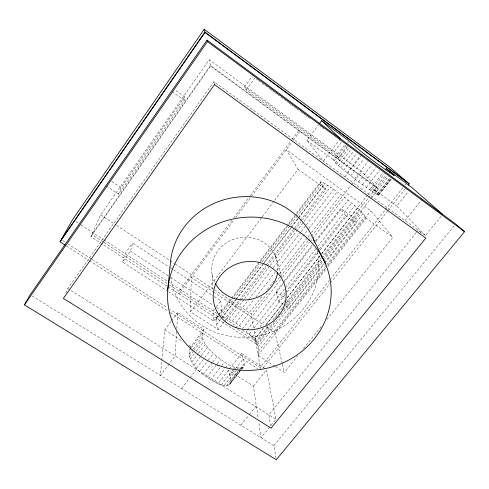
<?xml version="1.0" encoding="UTF-8"?>
<svg xmlns="http://www.w3.org/2000/svg" width="489" height="489" viewBox="0 0 489 489"><rect width="100%" height="100%" fill="white"/><g stroke="black" fill="none" stroke-linecap="round" stroke-linejoin="round"><path stroke-width="0.37" stroke-dasharray="2.44 1.83" d="M224.268 321.823L218.228 329.684L190.569 311.811L191.23 277.3L212.886 291.536M241.688 369.329C246.798 365.197 242.886 358.504 241.474 353.553L217.892 383.743C205.936 377.367 185.747 365.014 189.995 348.889M176.627 331.615L175.166 355.992L160.404 375.405L161.792 360.998M176.81 328.571L177.77 312.575L203.907 329.39C198.485 340.515 209.488 349.971 216.902 356.628C224.31 361.707 234.072 370.894 243.565 366.952M217.892 383.743C221.609 385.032 226.517 387.099 229.983 384.207C232.324 379.849 229.274 374.678 228.387 370.277L253.412 386.169L258.259 419.03M161.865 360.24L164.787 329.898L171.052 321.536M274.928 366.328L257.929 355.338C260.576 345.399 252.892 337.312 246.224 331.175M106.413 186.046L118.509 194.145L184.286 100.276L184.701 96.834L174.775 89.731M218.228 329.684L216.645 324.458L215.949 319.873L216.162 318.29L217 317.184L218.436 316.579M168.143 291.56L122.647 262.073L130.465 251.193L132.617 243.002L170.3 267.734M122.647 262.073L125.05 253.559L132.617 243.002M190.215 348.284L190.881 346.463L203.907 329.39M118.509 194.145L121.113 187.678L184.701 96.834M65.734 293.125L67.794 288.51L213.876 81.571L425.454 235.515L442.655 214.365M166.786 285.986L90.923 236.7L100.667 214.879L209.213 59.713L361.671 171.566L376.799 187.263L322.728 256.199M90.923 236.7L210.582 66.113L209.213 59.713M347.337 146.101L338.51 157.654L246.205 90.031L244.494 86.944L252.495 75.789M246.205 90.031L254.958 77.843M231.933 220.264L179.047 291.285L178.895 293.852L233.993 219.916M233.754 217.819L249.708 196.389M250.166 195.777L291.652 140.068M292.104 139.457L298.944 130.27L299.898 131.48L292.196 141.816M235.814 217.471L250.826 197.33M251.279 196.719L291.744 142.421M326.896 319.476L392.826 237.361L366.127 218.173L363.174 213.43L360.038 210.117L344.653 197.226L330.503 187.03L321.456 181.859L320.307 182.042L320.711 182.88L326.016 189.353L302.789 219.598M171.505 320.937L177.77 312.575M340.338 138.687L323.26 161.156L306.878 140.349L318.498 124.848M190.569 311.811L261.756 217.385M262.22 216.774L274.158 200.936M274.616 200.325L298.039 169.255L286.309 149.713L370.79 210.735L392.826 237.361M214.451 309.14L213.1 310.912L213.644 321.047L168.784 291.976M216.254 306.768L220.759 300.857L213.736 296.242M338.51 157.654L333.779 152.409L341.848 141.81M391.389 179.127L378.737 195.197L372.606 191.859L358.59 181.914L338.412 165.765L335.46 162.892L333.382 159.714L344.934 144.573M189.555 350.1L190.918 348.315M191.376 347.716L202.746 332.82M333.975 160.96L345.79 145.484M347.612 143.1L348.516 141.914M213.644 321.047L218.039 315.295M218.479 314.72L221.554 310.698L220.759 300.857M216.162 318.29L218.387 315.368M218.852 314.763L320.558 181.7M189.035 354.415L192.727 349.592M193.186 348.987L202.403 336.927M335.46 162.892L347.917 146.602M215.949 319.873L321.456 181.859M189.316 356.597L193.491 351.145M193.956 350.54L202.758 339.03M336.621 164.102L349.152 147.721M220.411 316.487L233.406 299.512M233.87 298.907L260.319 264.347M262.171 261.927L296.511 217.061M296.976 216.456L322.96 182.501M216.645 324.458L220.82 319.005M221.285 318.4L235.203 300.234M235.667 299.629L290.417 228.167M290.882 227.562L322.899 185.771M190.239 359.146L195.649 352.092M196.095 351.505L203.76 341.505M338.412 165.765L351.108 149.2M221.639 316.695L222.868 316.903L235.863 299.94M236.328 299.335L262.795 264.8M263.259 264.188L291.12 227.837M291.585 227.232L298.082 218.748M298.547 218.143L325.014 183.607M191.786 361.988L198.131 353.73M198.583 353.137L205.374 344.287M222.868 316.903L225.722 317.807L238.742 300.845M239.207 300.24L265.71 265.704M266.175 265.099L300.118 220.875M300.582 220.27L327.551 185.129M340.796 167.849L353.565 151.211M224.732 321.218L240.533 300.649M240.998 300.044L266.548 266.78M267.012 266.175L294.421 230.484M294.885 229.879L300.931 222.018M225.722 317.807L228.895 319.17L244.207 299.256M244.671 298.657L269.726 266.071M270.191 265.472L330.503 187.03M193.919 365.038L200.747 356.163M201.199 355.57L207.574 347.282M343.706 170.282L356.542 153.583M228.895 319.17L232.299 320.943L248.589 299.8M249.054 299.195L272.795 268.388M273.265 267.783L300.729 232.147M301.193 231.541L305.851 225.496M306.316 224.897L333.779 189.255M196.566 368.199L204.341 358.119M204.799 357.526L210.288 350.405M347.049 172.996L360.411 155.655M181.682 388.584L189.543 378.382M190.007 377.783L196.48 369.391M344.91 176.914L361.554 155.325M232.299 320.943L235.832 323.082L253.987 299.586M255.845 297.171L274.928 272.471M276.792 270.062L308.437 229.09M308.901 228.485L337.294 191.731M199.659 371.371L207.923 360.68M208.381 360.087L213.43 353.553M350.723 175.899L363.682 159.133M235.832 323.082L239.408 325.582L261.768 296.701M267.361 289.482L273.883 281.059M279.47 273.84L307.422 237.746M307.887 237.141L309.751 234.738M311.615 232.33L340.961 194.426M203.094 374.446L212.299 362.569M212.764 361.976L216.902 356.628M354.617 178.907L368.076 161.535M253.657 328.046L251.212 314.036L268.064 292.306M275.551 282.642L279.763 277.214M280.234 276.609L307.844 240.991M308.314 240.386L311.12 236.768M311.591 236.163L350.906 185.453M351.377 184.848L361.671 171.566M280.71 279.598L242.905 328.302L239.408 325.582M282.575 277.196L309.647 242.318M310.112 241.719L344.653 197.226M206.761 377.331L216.908 364.268M217.373 363.675L220.6 359.519M358.59 181.914L371.616 165.148M283.327 304.421L278.528 301.206L275.93 291.67L282.446 283.284M284.311 280.888L313.186 243.766M313.651 243.167L315.05 241.37M315.515 240.771L340.668 208.436L351.2 215.979L356.389 223.216L324.751 263.424M247.159 329.971L283.204 283.657M283.669 283.058L312.691 245.765M315.967 241.554L348.266 200.05M210.545 379.922L221.162 366.292M221.627 365.699L224.396 362.141M362.526 184.824L376.029 167.489M249.286 334.115L252.104 330.503M253.987 328.095L315.998 248.595M317.874 246.187L351.701 202.825M214.298 382.062L224.916 368.468M225.38 367.875L228.149 364.329M366.237 187.489L379.733 170.209M278.528 301.206L285.087 292.813M285.552 292.214L317.41 251.432M319.286 249.035L345.521 215.453L340.668 208.436M252 337.055L257.636 329.849M259.989 326.841L285.35 294.396M287.226 291.994L318.229 252.342M320.106 249.94L354.867 205.478M369.635 189.86L383.009 172.709M260.729 370.045L255.246 338.461L263.235 328.266M265.582 325.264L284.842 300.674M287.19 297.679L321.151 254.341M321.487 253.895L367.52 195.117M367.991 194.518L384.433 173.528M254.292 339.91L263.216 328.51M266.511 324.311L284.836 300.918M287.184 297.917L320.081 255.924M321.958 253.522L357.673 207.935M221.217 384.922L232.721 370.252M233.186 369.666L235.026 367.318M372.606 191.859L386.047 174.72M237.532 329.329L255.967 341.322L267.721 326.334M272.893 319.739L282.294 307.752M286.059 302.954L322.257 256.798M230.013 375.729L235.044 369.317M235.496 368.737L243.271 358.834M378.737 195.197L375.02 190.936L387.239 175.355M256.089 342.593L269.726 325.209M275.374 318.015L280.545 311.42M285.252 305.429L321.939 258.675M322.41 258.076L360.038 210.117M274.561 321.224L256.474 344.25L167.421 286.395M283.492 309.855L370.411 199.17M370.882 198.571L378.431 188.962L210.582 66.113M224.17 385.558L237.935 368.034M375.063 193.43L388.455 176.376M257.33 345.032L323.272 261.12M323.742 260.521L361.897 211.969M226.658 385.65L238.999 369.953M239.457 369.372L240.368 368.211M376.933 194.524L389.8 178.149M230.857 380.839L239.659 369.647M240.123 369.061L244.292 363.761M377.893 193.864L390.387 177.978M257.984 347.153L324.024 263.204M324.494 262.605L363.174 213.43M228.614 385.191L240.851 369.635M241.321 369.036L242.263 367.844M378.168 195.117L391.359 178.344M230.735 382.74L240.985 369.721M241.45 369.128L244.243 365.576M378.645 194.775L391.218 178.797M285.729 306.028L289.329 308.437L324.28 264.029M229.983 384.207L241.224 369.928M258.381 351.487L326.352 265.215M326.829 264.616L365.063 216.089M282.275 363.523L274.916 332.337L325.925 267.642M327.813 265.246L370.79 210.735M257.929 355.338L325.967 269.091M327.856 266.694L366.127 218.173M329.519 280.252L260.295 367.545L169.775 309.378M329.996 279.659L384.996 210.301M385.473 209.702L403.015 187.58M404.91 185.19L405.858 183.992M263.204 367.685L330.038 283.528M330.509 282.929L387.386 211.309M387.863 210.71L405.399 188.626M253.412 386.169L266.542 369.678L275.949 419.336L270.166 426.445M425.454 235.515L396.775 206.028L408.382 191.45M240.832 425.204L248.748 415.338M249.213 414.758L255.735 406.628M404.996 220.625L422.178 199.219M275.558 366.738L284.378 372.435L297.752 355.772M303.486 348.633L321.64 326.022M416.273 232.605L268.773 414.825L271.089 428.126M416.756 232.012L418.199 230.227L421.738 233.907M269.683 427.038L261.01 437.698L258.699 422.013M276.041 458.26L273.852 445.65L454.226 225.765M32.103 295.967L273.852 445.65M67.794 288.51L70.379 290.136M71.027 290.539L275.949 419.336M164.787 329.898L181.969 340.809M188.968 345.252L190.881 346.463M66.473 245.943L88.925 260.35M89.566 260.765L167.825 310.98M170.392 312.63L257.63 368.608M241.474 353.553L265.282 368.871M62.568 240.478L65.135 242.128M67.702 243.779L91.455 259.042M92.097 259.457L167.207 307.728M103.326 242.024L91.877 234.573L210.447 65.483L376.799 187.263M103.961 242.44L168.87 284.659M169.506 285.075L219.732 317.752M130.465 251.193L168.045 275.741M170.594 277.404L213.271 305.289M216.456 307.367L221.554 310.698M75.844 221.609L78.399 223.271M80.948 224.934L103.295 239.488M103.937 239.903L216.939 313.51M222.049 316.835L237.367 326.817M242.477 330.142L255.246 338.461M213.522 291.957L263.834 325.051M266.377 326.725L274.916 332.337M170.942 268.155L172.855 269.415M173.497 269.83L213.094 295.827M100.667 214.879L115.979 224.964M116.614 225.386L174.665 263.62M175.3 264.036L251.212 314.036M111.889 181.48L121.113 187.678M275.93 291.67L284.555 297.465M172.073 91.547L184.286 100.276M345.521 215.453L356.389 223.216M298.039 169.255L326.016 189.353M306.878 140.349L333.382 159.714M396.775 206.028L371.426 187.507L375.02 190.936M244.494 86.944L333.779 152.409M256.181 78.747L258.015 80.104M258.626 80.557L269.641 88.692M270.252 89.145L272.086 90.502M272.697 90.954L274.531 92.311M275.148 92.763L276.982 94.114M277.593 94.566L283.712 99.09M284.323 99.542L286.157 100.899M286.768 101.351L288.608 102.702M289.219 103.155L291.053 104.512M291.664 104.964L293.498 106.321M294.109 106.773L295.949 108.13M296.56 108.582L300.228 111.296M300.839 111.749L302.679 113.1M303.29 113.552L305.124 114.909M305.735 115.361L307.569 116.718M308.186 117.171L310.02 118.527M319.806 125.759L321.646 127.116M322.257 127.568L324.091 128.925M275.307 255.649L281.957 277.208M286.609 299.396L289.329 308.437M282.446 364.262L284.378 372.435M213.876 81.571L214.384 83.974M254.17 330.998L255.967 341.322M212.122 274.402L212.972 289.366M214.653 282.171A33.215 31.314 -10.2 0 1 239.726 237.66A33.215 31.314 -10.2 0 1 277.734 271.67M317.416 251.682A74.481 70.251 -10.2 0 1 256.725 336.2A74.481 70.251 -10.2 0 1 170.82 277.563"/><path stroke-width="0.73" d="M167.776 289.506L170.429 262.776A74.481 70.251 -10.2 0 1 234.286 197.507A74.481 70.251 -10.2 0 1 314.195 241.053M24.45 304.879L30.159 294.763L207.043 40.098L455.675 223.999L464.55 231.664L276.297 459.746L24.45 304.879L207.434 41.596L207.043 40.098M65.19 245.123L60.055 241.829L72.647 219.53L204.188 29.254L389.605 166.932L409.189 183.852L408.242 185.044M61.284 239.653L204.94 32.109L407.282 182.201M60.055 241.829L205.019 32.421L204.188 29.254M319.396 123.656L321.628 120.673L348.168 140.337C362.288 153.46 378.278 164.72 394.201 175.551L386.255 168.564L385.326 169.744M389.122 172.959L390.063 171.761M207.434 41.596L464.55 231.664M205.019 32.421L409.189 183.852M386.255 168.564L411.628 187.366L442.655 214.365M321.628 120.673L340.338 138.687M313.345 239.011L325.228 263.308M277.636 272.404A33.215 31.314 -10.2 0 1 250.295 299.396A33.215 31.314 -10.2 0 1 215.337 283.486M214.512 84.573L63.374 298.406L271.089 428.126L425.791 238.112L214.512 84.573M235.979 327.599A36.565 34.102 -10.2 0 0 285.827 290.075A36.565 34.102 -10.2 0 0 227.251 269.182A36.565 34.102 -10.2 0 0 235.979 327.599M217.324 365.026A82.005 76.504 -10.2 0 0 330.582 282.624A82.005 76.504 -10.2 0 0 200.148 233.62A82.005 76.504 -10.2 0 0 217.324 365.026"/></g></svg>
